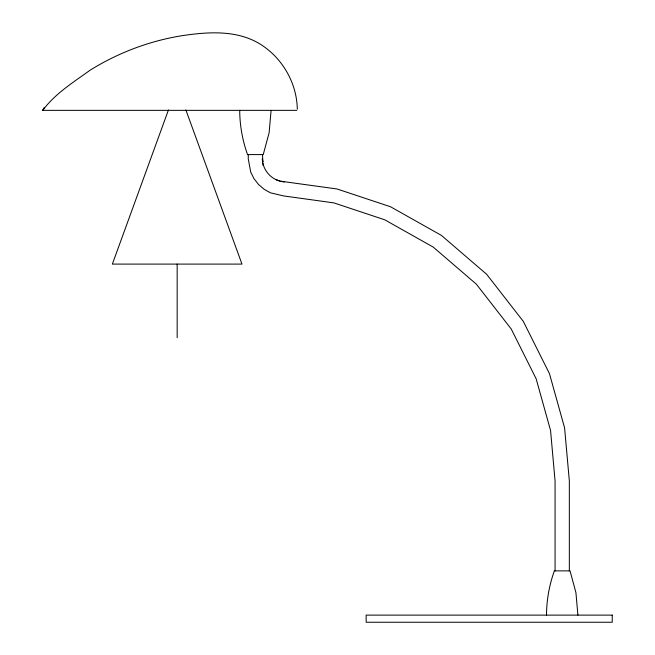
<?xml version="1.0" encoding="UTF-8"?>
<svg xmlns="http://www.w3.org/2000/svg" width="655" height="655" viewBox="0 0 655 655"><rect width="100%" height="100%" fill="white"/><g stroke="black" fill="none" stroke-linecap="round" stroke-linejoin="round"><path stroke-width="0.98" d="M546.507 615.119C546.597 600.045 549.275 585.062 554.359 570.873L570.047 570.873L575.925 592.652L577.907 615.119M271.096 110.351L269.115 132.809L263.236 154.588L247.549 154.588C242.465 140.407 239.787 125.416 239.705 110.351M168.45 109.942L112.357 264.096L241.973 264.096L185.873 109.942M297.313 109.213C296.871 84.339 283.811 60.407 263.416 46.235C239.648 29.631 209.477 31.596 182.221 35.665C149.618 40.856 118.187 52.744 90.153 70.167C73.548 82.162 55.02 93.649 42.772 110.351L296.781 110.351M44.245 107.723L42.772 110.351L44.474 107.412M262.753 161.891L262.336 158.854C262.647 170.816 272.308 180.968 284.237 181.844L281.232 181.288L337.055 188.976L390.47 206.734L441.437 235.415L486.665 274.298L523.296 321.368L549.463 373.661L564.594 427.887L569.342 480.975L569.342 570.873M276.164 179.748L280.234 181.099M262.532 154.588L262.802 161.891M262.532 158.854L262.786 161.679M262.95 163.562L263.122 165.559M555.072 570.873L555.072 480.975L550.552 430.417L536.134 378.77L511.219 328.974L476.332 284.147L433.25 247.115L384.714 219.785L333.845 202.878L283.558 195.919L270.4 192.807L264.088 189.262L258.496 184.44L253.96 178.618L250.718 172.142L248.261 158.854L248.261 154.588M177.161 264.055L177.161 337.734M612.228 615.119L366.137 615.119L366.178 622.25L612.228 622.25L612.228 615.119"/></g></svg>
